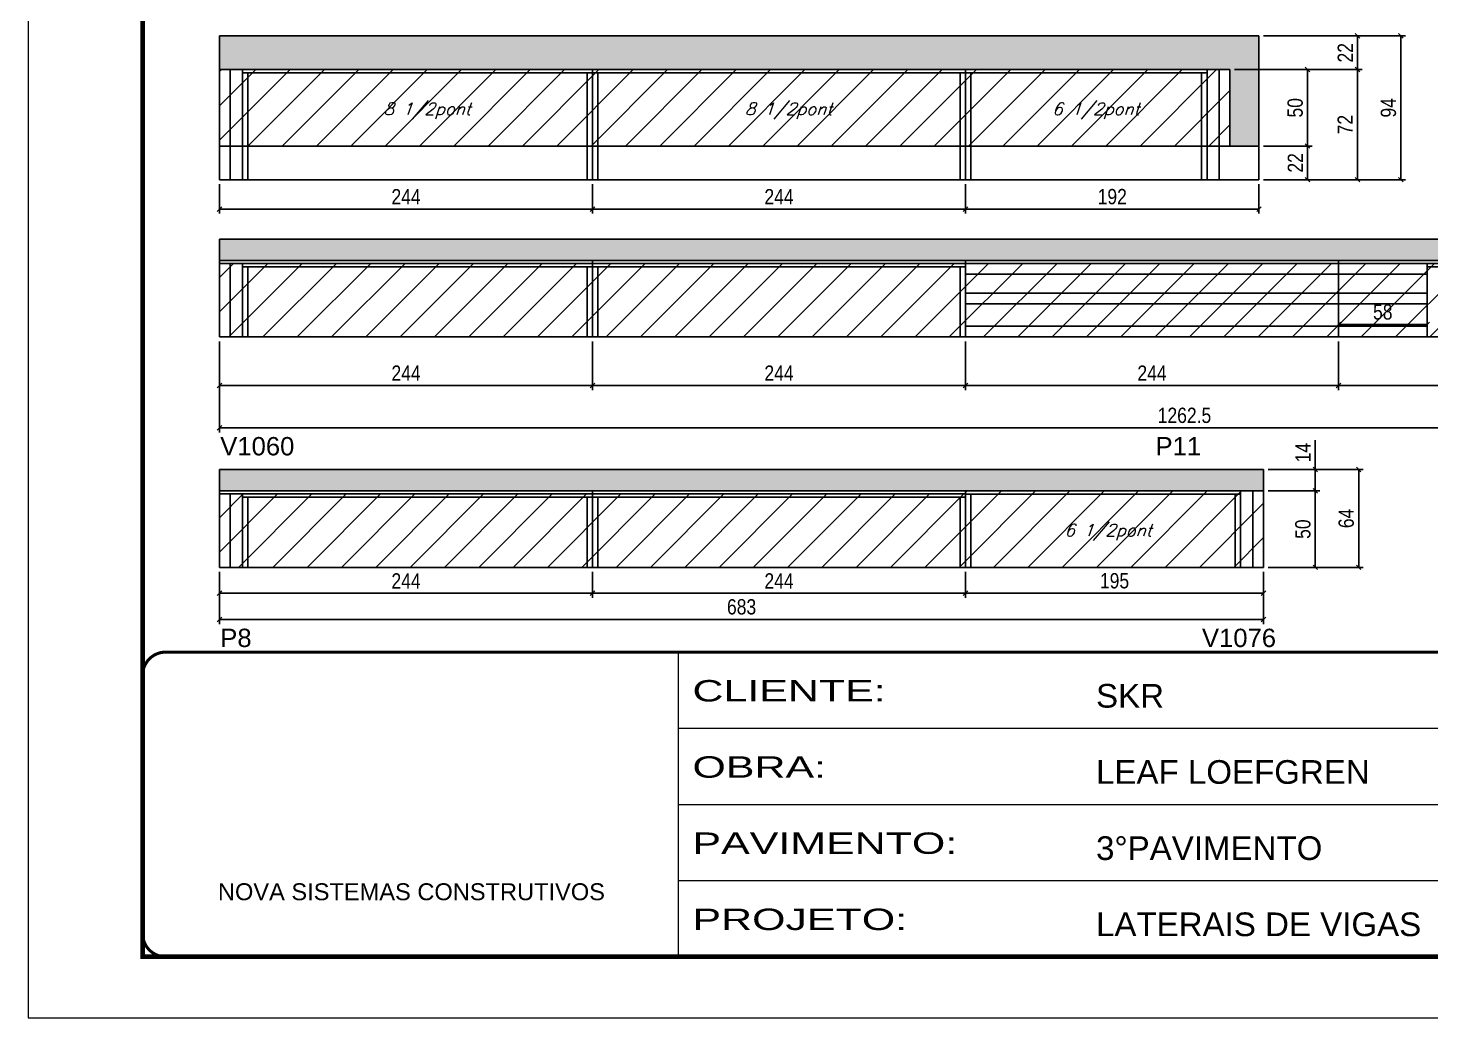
# Model space of a CAD drawing. Extents: x 3309 to 9563, y -2522 to 14608.
# Drawn here: x 8078 to 8996, y 11261 to 11908 of the extents above; entities that cross this region are included whole.
import ezdxf

# ---------------------------------------------------------------- set-up
doc = ezdxf.new("R2010")
doc.units = 0
doc.linetypes.add('CONTINUO', pattern=[0])
doc.linetypes.add('DASHED', pattern=[0.75, 0.5, -0.25])
for name, color, linetype in [('5', 5, 'Continuous'), ('COTA', 241, 'Continuous'), ('Painéis', 200, 'Continuous'), ('SARR_2.2x7', 40, 'Continuous'), ('SARR_3.5x7', 81, 'Continuous'), ('texto', 7, 'Continuous')]:
    doc.layers.add(name, color=color, linetype=linetype)
for name, color, linetype, lineweight in [('Folhas', 255, 'Continuous', 9), ('Hachura', 251, 'Continuous', 9), ('SARRAFO DE PRESSAO', 251, 'DASHED', 9)]:
    doc.layers.add(name, color=color, linetype=linetype, lineweight=lineweight)
doc.styles.add('ARIAL', font='arial.ttf')
doc.styles.add('COTA TECNICA', font='techl___.ttf', dxfattribs={"height": 10})
doc.styles.add('Romans', font='romans.shx')
doc.styles.get("Standard").update_dxf_attribs({"font": 'arial.ttf'})
doc.styles.add('Tecnologia', font='')
doc.styles.get('Tecnologia').set_extended_font_data('Forgotten Futurist')
doc.dimstyles.new('PAINEL', dxfattribs={"dimtxt": 10, "dimasz": 3, "dimexe": 3, "dimexo": 3, "dimgap": 3, "dimtad": 1, "dimdec": 1, "dimzin": 12, "dimdsep": 46, "dimtxsty": 'COTA TECNICA', "dimblk1": 'OBLIQUE', "dimblk2": 'OBLIQUE', "dimsah": 1, "dimcen": 0.9, "dimclrd": 4, "dimclre": 4, "dimclrt": 240, "dimadec": 1, "dimazin": 3, "dimtfac": 1, "dimtdec": 1, "dimtmove": 0, "dimatfit": 3, "dimfxl": 1, "dimtolj": 1, "dimtzin": 12, "dimarcsym": 0})
pattern_1 = [(45, (4768.5, 1148.575), (-11.22532, 11.22532), [])]

# ---------------------------------------------------------------- blocks, each defined once
blk = doc.blocks.new('9999999999')
at = {"color": 30, "linetype": 'CONTINUO'}
for p, q in [((98564.56, 34230.21), (98564.56, 34429.45)), ((98564.56, 34379.64), (99583.98, 34379.64)), ((98564.56, 34329.83), (99487.98, 34329.83)), ((98564.56, 34280.02), (99487.98, 34280.02))]:
    blk.add_line(p, q, dxfattribs=at)
at = {"color": 30, "linetype": 'CONTINUO', "const_width": 2}
blk.add_lwpolyline([(99583.98, 34230.21), (99583.98, 34414.45, 0.414214), (99568.98, 34429.45), (98228.98, 34429.45, 0.414214), (98213.98, 34414.45), (98213.98, 34245.21, 0.414214), (98228.98, 34230.21), (99583.98, 34230.21)], format="xyb", dxfattribs=at)
at = {"layer": 'Folhas'}
blk.add_lwpolyline([(98138.98, 34190.21), (99623.98, 34190.21), (99623.98, 35240.21), (98138.98, 35240.21)], close=True, dxfattribs=at)
at = {"layer": 'Folhas', "color": 30, "const_width": 3}
blk.add_lwpolyline([(98213.98, 34230.21), (99583.98, 34230.21), (99583.98, 35200.21), (98213.98, 35200.21)], close=True, dxfattribs=at)
at = {"color": 7, "linetype": 'Continuous', "ltscale": 5, "style": 'ARIAL'}
for s, height, p in [('SKR', 15.483, (98837.68, 34393.13)), ('LEAF LOEFGREN', 15.4829, (98837.68, 34343.32)), ('3°PAVIMENTO', 15.4829, (98837.68, 34293.51)), ('NOVA SISTEMAS CONSTRUTIVOS', 11.0592, (98263.19, 34267.21)), ('LATERAIS DE VIGAS', 15.4829, (98837.68, 34243.7))]:
    blk.add_text(s, height=height, dxfattribs=at).set_placement(p)
at = {"layer": 'Folhas', "color": 7, "style": 'Tecnologia', "width": 1.5}
for s, p in [('CLIENTE:', (98573.65, 34397.17)), ('OBRA:', (98573.65, 34347.31)), ('PAVIMENTO:', (98573.65, 34297.5)), ('PROJETO:', (98573.65, 34247.69))]:
    blk.add_text(s, height=14, dxfattribs=at).set_placement(p)
blk = doc.blocks.new('_Oblique')
at = {"color": 0, "linetype": 'ByBlock', "lineweight": -2}
blk.add_line((-0.5, -0.5), (0.5, 0.5), dxfattribs=at)
blk = doc.blocks.new('*D263')
at = {"layer": 'COTA', "color": 4, "linetype": 'ByBlock', "lineweight": -2, "transparency": 16777216}
for p, q in [((8203.17, 11805.91), (8203.17, 11786.69)), ((8447.17, 11805.91), (8447.17, 11786.69)), ((8447.17, 11789.69), (8203.17, 11789.69))]:
    blk.add_line(p, q, dxfattribs=at)
at = {"layer": 'Defpoints', "color": 0, "linetype": 'ByBlock', "transparency": 16777216}
for p in [(8203.17, 11808.91), (8447.17, 11808.91), (8203.17, 11789.69)]:
    blk.add_point(p, dxfattribs=at)
at = {"layer": 'COTA', "color": 4, "linetype": 'ByBlock', "lineweight": -2, "transparency": 16777216, "xscale": 3, "yscale": 3, "zscale": 3, "rotation": 180}
blk.add_blockref('_Oblique', (8203.17, 11789.69), dxfattribs=at)
at = {"layer": 'COTA', "color": 4, "linetype": 'ByBlock', "lineweight": -2, "transparency": 16777216, "xscale": 3, "yscale": 3, "zscale": 3}
blk.add_blockref('_Oblique', (8447.17, 11789.69), dxfattribs=at)
at = {"layer": 'COTA', "color": 240, "linetype": 'ByBlock', "transparency": 16777216, "insert": (8325.17, 11797.77), "char_height": 10, "attachment_point": 5, "style": 'COTA TECNICA'}
blk.add_mtext('\\A1;244', dxfattribs=at)
blk = doc.blocks.new('*D264')
at = {"layer": 'COTA', "color": 4, "lineweight": -2, "transparency": 16777216}
for p, q in [((8447.17, 11805.91), (8447.17, 11786.69)), ((8691.17, 11805.91), (8691.17, 11786.69)), ((8447.17, 11789.69), (8691.17, 11789.69))]:
    blk.add_line(p, q, dxfattribs=at)
at = {"layer": 'Defpoints', "color": 0, "transparency": 16777216}
for p in [(8447.17, 11808.91, 0), (8691.17, 11808.91, 0), (8691.17, 11789.69)]:
    blk.add_point(p, dxfattribs=at)
at = {"layer": 'COTA', "color": 4, "lineweight": -2, "transparency": 16777216, "xscale": 3, "yscale": 3, "zscale": 3, "rotation": 180}
blk.add_blockref('_Oblique', (8447.17, 11789.69), dxfattribs=at)
at = {"layer": 'COTA', "color": 4, "lineweight": -2, "transparency": 16777216, "xscale": 3, "yscale": 3, "zscale": 3}
blk.add_blockref('_Oblique', (8691.17, 11789.69), dxfattribs=at)
at = {"layer": 'COTA', "color": 240, "transparency": 16777216, "insert": (8569.17, 11797.77), "char_height": 10, "attachment_point": 5, "style": 'COTA TECNICA'}
blk.add_mtext('\\A1;244', dxfattribs=at)
blk = doc.blocks.new('*D265')
at = {"layer": 'COTA', "color": 4, "lineweight": -2, "transparency": 16777216}
for p, q in [((8886.17, 11902.91), (8978.99, 11902.91)), ((8975.99, 11902.91), (8975.99, 11808.91)), ((8886.17, 11808.91), (8978.99, 11808.91))]:
    blk.add_line(p, q, dxfattribs=at)
at = {"layer": 'Defpoints', "color": 0, "transparency": 16777216}
for p in [(8883.17, 11902.91, 0), (8883.17, 11808.91, 0), (8975.99, 11808.91)]:
    blk.add_point(p, dxfattribs=at)
at = {"layer": 'COTA', "color": 4, "lineweight": -2, "transparency": 16777216, "xscale": 3, "yscale": 3, "zscale": 3}
for p, rotation in [((8975.99, 11902.91), 90), ((8975.99, 11808.91), 270)]:
    blk.add_blockref('_Oblique', p, dxfattribs=dict(at, rotation=rotation))
at = {"layer": 'COTA', "color": 240, "transparency": 16777216, "insert": (8967.89, 11855.91), "char_height": 10, "attachment_point": 5, "rotation": 90, "style": 'COTA TECNICA'}
blk.add_mtext('\\A1;94', dxfattribs=at)
blk = doc.blocks.new('*D304')
at = {"layer": 'COTA', "color": 4, "lineweight": -2, "transparency": 16777216}
for p, q in [((8691.17, 11805.91), (8691.17, 11786.69)), ((8883.17, 11805.91), (8883.17, 11786.69)), ((8691.17, 11789.69), (8883.17, 11789.69))]:
    blk.add_line(p, q, dxfattribs=at)
at = {"layer": 'Defpoints', "color": 0, "transparency": 16777216}
for p in [(8691.17, 11808.91, 0), (8883.17, 11808.91, 0), (8883.17, 11789.69)]:
    blk.add_point(p, dxfattribs=at)
at = {"layer": 'COTA', "color": 4, "lineweight": -2, "transparency": 16777216, "xscale": 3, "yscale": 3, "zscale": 3, "rotation": 180}
blk.add_blockref('_Oblique', (8691.17, 11789.69), dxfattribs=at)
at = {"layer": 'COTA', "color": 4, "lineweight": -2, "transparency": 16777216, "xscale": 3, "yscale": 3, "zscale": 3}
blk.add_blockref('_Oblique', (8883.17, 11789.69), dxfattribs=at)
at = {"layer": 'COTA', "color": 240, "transparency": 16777216, "insert": (8787.17, 11797.78), "char_height": 10, "attachment_point": 5, "style": 'COTA TECNICA'}
blk.add_mtext('\\A1;192', dxfattribs=at)
blk = doc.blocks.new('*D305')
at = {"layer": 'COTA', "color": 4, "lineweight": -2, "transparency": 16777216}
for p, q in [((8867.17, 11880.91), (8950.63, 11880.91)), ((8947.63, 11880.91), (8947.63, 11808.91)), ((8886.17, 11808.91), (8950.63, 11808.91))]:
    blk.add_line(p, q, dxfattribs=at)
at = {"layer": 'Defpoints', "color": 0, "transparency": 16777216}
for p in [(8864.17, 11880.91, 0), (8883.17, 11808.91, 0), (8947.63, 11808.91)]:
    blk.add_point(p, dxfattribs=at)
at = {"layer": 'COTA', "color": 4, "lineweight": -2, "transparency": 16777216, "xscale": 3, "yscale": 3, "zscale": 3}
for p, rotation in [((8947.63, 11880.91), 90), ((8947.63, 11808.91), 270)]:
    blk.add_blockref('_Oblique', p, dxfattribs=dict(at, rotation=rotation))
at = {"layer": 'COTA', "color": 240, "transparency": 16777216, "insert": (8939.56, 11844.91), "char_height": 10, "attachment_point": 5, "rotation": 90, "style": 'COTA TECNICA'}
blk.add_mtext('\\A1;72', dxfattribs=at)
blk = doc.blocks.new('*D306')
at = {"layer": 'COTA', "color": 4, "lineweight": -2, "transparency": 16777216}
for p, q in [((8886.17, 11902.91), (8950.63, 11902.91)), ((8947.63, 11880.91), (8947.63, 11902.91)), ((8867.17, 11880.91), (8950.63, 11880.91))]:
    blk.add_line(p, q, dxfattribs=at)
at = {"layer": 'Defpoints', "color": 0, "transparency": 16777216}
for p in [(8883.17, 11902.91, 0), (8947.63, 11902.91), (8864.17, 11880.91, 0)]:
    blk.add_point(p, dxfattribs=at)
at = {"layer": 'COTA', "color": 4, "lineweight": -2, "transparency": 16777216, "xscale": 3, "yscale": 3, "zscale": 3}
for p, rotation in [((8947.63, 11902.91), 90), ((8947.63, 11880.91), 270)]:
    blk.add_blockref('_Oblique', p, dxfattribs=dict(at, rotation=rotation))
at = {"layer": 'COTA', "color": 240, "transparency": 16777216, "insert": (8939.63, 11891.91), "char_height": 10, "attachment_point": 5, "rotation": 90, "style": 'COTA TECNICA'}
blk.add_mtext('\\A1;22', dxfattribs=at)
blk = doc.blocks.new('*D266')
at = {"layer": 'COTA', "color": 4, "linetype": 'ByBlock', "lineweight": -2, "transparency": 16777216}
for p, q in [((8203.17, 11703.05), (8203.17, 11671.33)), ((8447.17, 11703.05), (8447.17, 11671.33)), ((8447.17, 11674.33), (8203.17, 11674.33))]:
    blk.add_line(p, q, dxfattribs=at)
at = {"layer": 'Defpoints', "color": 0, "linetype": 'ByBlock', "transparency": 16777216}
for p in [(8203.17, 11706.05), (8447.17, 11706.05), (8203.17, 11674.33)]:
    blk.add_point(p, dxfattribs=at)
at = {"layer": 'COTA', "color": 4, "linetype": 'ByBlock', "lineweight": -2, "transparency": 16777216, "xscale": 3, "yscale": 3, "zscale": 3, "rotation": 180}
blk.add_blockref('_Oblique', (8203.17, 11674.33), dxfattribs=at)
at = {"layer": 'COTA', "color": 4, "linetype": 'ByBlock', "lineweight": -2, "transparency": 16777216, "xscale": 3, "yscale": 3, "zscale": 3}
blk.add_blockref('_Oblique', (8447.17, 11674.33), dxfattribs=at)
at = {"layer": 'COTA', "color": 240, "linetype": 'ByBlock', "transparency": 16777216, "insert": (8325.17, 11682.4), "char_height": 10, "attachment_point": 5, "style": 'COTA TECNICA'}
blk.add_mtext('\\A1;244', dxfattribs=at)
blk = doc.blocks.new('*D307')
at = {"layer": 'COTA', "color": 4, "linetype": 'ByBlock', "lineweight": -2, "transparency": 16777216}
for p, q in [((8203.17, 11703.05), (8203.17, 11643.62)), ((9465.67, 11703.05), (9465.67, 11643.62)), ((9465.67, 11646.62), (8203.17, 11646.62))]:
    blk.add_line(p, q, dxfattribs=at)
at = {"layer": 'Defpoints', "color": 0, "linetype": 'ByBlock', "transparency": 16777216}
for p in [(8203.17, 11706.05), (9465.67, 11706.05), (8203.17, 11646.62)]:
    blk.add_point(p, dxfattribs=at)
at = {"layer": 'COTA', "color": 4, "linetype": 'ByBlock', "lineweight": -2, "transparency": 16777216, "xscale": 3, "yscale": 3, "zscale": 3, "rotation": 180}
blk.add_blockref('_Oblique', (8203.17, 11646.62), dxfattribs=at)
at = {"layer": 'COTA', "color": 4, "linetype": 'ByBlock', "lineweight": -2, "transparency": 16777216, "xscale": 3, "yscale": 3, "zscale": 3}
blk.add_blockref('_Oblique', (9465.67, 11646.62), dxfattribs=at)
at = {"layer": 'COTA', "color": 240, "linetype": 'ByBlock', "transparency": 16777216, "insert": (8834.42, 11654.73), "char_height": 10, "attachment_point": 5, "style": 'COTA TECNICA'}
blk.add_mtext('\\A1;1262.5', dxfattribs=at)
blk = doc.blocks.new('*D313')
at = {"layer": 'COTA', "color": 4, "lineweight": -2, "transparency": 16777216}
for p, q in [((8447.17, 11703.05), (8447.17, 11671.33)), ((8691.17, 11703.05), (8691.17, 11671.33)), ((8447.17, 11674.33), (8691.17, 11674.33))]:
    blk.add_line(p, q, dxfattribs=at)
at = {"layer": 'Defpoints', "color": 0, "transparency": 16777216}
for p in [(8447.17, 11706.05, 0), (8691.17, 11706.05, 0), (8691.17, 11674.33)]:
    blk.add_point(p, dxfattribs=at)
at = {"layer": 'COTA', "color": 4, "lineweight": -2, "transparency": 16777216, "xscale": 3, "yscale": 3, "zscale": 3, "rotation": 180}
blk.add_blockref('_Oblique', (8447.17, 11674.33), dxfattribs=at)
at = {"layer": 'COTA', "color": 4, "lineweight": -2, "transparency": 16777216, "xscale": 3, "yscale": 3, "zscale": 3}
blk.add_blockref('_Oblique', (8691.17, 11674.33), dxfattribs=at)
at = {"layer": 'COTA', "color": 240, "transparency": 16777216, "insert": (8569.17, 11682.4), "char_height": 10, "attachment_point": 5, "style": 'COTA TECNICA'}
blk.add_mtext('\\A1;244', dxfattribs=at)
blk = doc.blocks.new('*D314')
at = {"layer": 'COTA', "color": 4, "lineweight": -2, "transparency": 16777216}
for p, q in [((8935.17, 11703.05), (8935.17, 11671.33)), ((9179.17, 11703.05), (9179.17, 11671.33)), ((8935.17, 11674.33), (9179.17, 11674.33))]:
    blk.add_line(p, q, dxfattribs=at)
at = {"layer": 'Defpoints', "color": 0, "transparency": 16777216}
for p in [(8935.17, 11706.05, 0), (9179.17, 11706.05, 0), (9179.17, 11674.33)]:
    blk.add_point(p, dxfattribs=at)
at = {"layer": 'COTA', "color": 4, "lineweight": -2, "transparency": 16777216, "xscale": 3, "yscale": 3, "zscale": 3, "rotation": 180}
blk.add_blockref('_Oblique', (8935.17, 11674.33), dxfattribs=at)
at = {"layer": 'COTA', "color": 4, "lineweight": -2, "transparency": 16777216, "xscale": 3, "yscale": 3, "zscale": 3}
blk.add_blockref('_Oblique', (9179.17, 11674.33), dxfattribs=at)
at = {"layer": 'COTA', "color": 240, "transparency": 16777216, "insert": (9057.17, 11682.4), "char_height": 10, "attachment_point": 5, "style": 'COTA TECNICA'}
blk.add_mtext('\\A1;244', dxfattribs=at)
blk = doc.blocks.new('*D275')
at = {"layer": 'COTA', "color": 4, "lineweight": -2, "transparency": 16777216}
for p, q in [((8691.17, 11703.05), (8691.17, 11671.33)), ((8935.17, 11703.05), (8935.17, 11671.33)), ((8691.17, 11674.33), (8935.17, 11674.33))]:
    blk.add_line(p, q, dxfattribs=at)
at = {"layer": 'Defpoints', "color": 0, "transparency": 16777216}
for p in [(8691.17, 11706.05, 0), (8935.17, 11706.05, 0), (8935.17, 11674.33)]:
    blk.add_point(p, dxfattribs=at)
at = {"layer": 'COTA', "color": 4, "lineweight": -2, "transparency": 16777216, "xscale": 3, "yscale": 3, "zscale": 3, "rotation": 180}
blk.add_blockref('_Oblique', (8691.17, 11674.33), dxfattribs=at)
at = {"layer": 'COTA', "color": 4, "lineweight": -2, "transparency": 16777216, "xscale": 3, "yscale": 3, "zscale": 3}
blk.add_blockref('_Oblique', (8935.17, 11674.33), dxfattribs=at)
at = {"layer": 'COTA', "color": 240, "transparency": 16777216, "insert": (8813.17, 11682.4), "char_height": 10, "attachment_point": 5, "style": 'COTA TECNICA'}
blk.add_mtext('\\A1;244', dxfattribs=at)
blk = doc.blocks.new('*D315')
at = {"layer": 'COTA', "color": 4, "lineweight": -2, "transparency": 16777216}
for p, q in [((8935.17, 11716.05), (8935.17, 11717.22)), ((8993.17, 11714.22), (8935.17, 11714.22)), ((8993.17, 11716.05), (8993.17, 11717.22))]:
    blk.add_line(p, q, dxfattribs=at)
at = {"layer": 'Defpoints', "color": 0, "transparency": 16777216}
for p in [(8935.17, 11714.22), (8935.17, 11713.05, 0), (8993.17, 11713.05, 0)]:
    blk.add_point(p, dxfattribs=at)
at = {"layer": 'COTA', "color": 4, "lineweight": -2, "transparency": 16777216, "xscale": 3, "yscale": 3, "zscale": 3, "rotation": 180}
blk.add_blockref('_Oblique', (8935.17, 11714.22), dxfattribs=at)
at = {"layer": 'COTA', "color": 4, "lineweight": -2, "transparency": 16777216, "xscale": 3, "yscale": 3, "zscale": 3}
blk.add_blockref('_Oblique', (8993.17, 11714.22), dxfattribs=at)
at = {"layer": 'COTA', "color": 240, "transparency": 16777216, "insert": (8964.17, 11722.35), "char_height": 10, "attachment_point": 5, "style": 'COTA TECNICA'}
blk.add_mtext('\\A1;58', dxfattribs=at)
blk = doc.blocks.new('*D276')
at = {"layer": 'COTA', "color": 4, "linetype": 'ByBlock', "lineweight": -2, "transparency": 16777216}
for p, q in [((8203.17, 11552.37), (8203.17, 11535.42)), ((8447.17, 11552.37), (8447.17, 11535.42)), ((8447.17, 11538.42), (8203.17, 11538.42))]:
    blk.add_line(p, q, dxfattribs=at)
at = {"layer": 'Defpoints', "color": 0, "linetype": 'ByBlock', "transparency": 16777216}
for p in [(8203.17, 11555.37), (8447.17, 11555.37), (8203.17, 11538.42)]:
    blk.add_point(p, dxfattribs=at)
at = {"layer": 'COTA', "color": 4, "linetype": 'ByBlock', "lineweight": -2, "transparency": 16777216, "xscale": 3, "yscale": 3, "zscale": 3, "rotation": 180}
blk.add_blockref('_Oblique', (8203.17, 11538.42), dxfattribs=at)
at = {"layer": 'COTA', "color": 4, "linetype": 'ByBlock', "lineweight": -2, "transparency": 16777216, "xscale": 3, "yscale": 3, "zscale": 3}
blk.add_blockref('_Oblique', (8447.17, 11538.42), dxfattribs=at)
at = {"layer": 'COTA', "color": 240, "linetype": 'ByBlock', "transparency": 16777216, "insert": (8325.17, 11546.49), "char_height": 10, "attachment_point": 5, "style": 'COTA TECNICA'}
blk.add_mtext('\\A1;244', dxfattribs=at)
blk = doc.blocks.new('*D318')
at = {"layer": 'COTA', "color": 4, "linetype": 'ByBlock', "lineweight": -2, "transparency": 16777216}
for p, q in [((8203.17, 11552.37), (8203.17, 11518.26)), ((8886.17, 11552.37), (8886.17, 11518.26)), ((8886.17, 11521.26), (8203.17, 11521.26))]:
    blk.add_line(p, q, dxfattribs=at)
at = {"layer": 'Defpoints', "color": 0, "linetype": 'ByBlock', "transparency": 16777216}
for p in [(8203.17, 11555.37), (8886.17, 11555.37), (8203.17, 11521.26)]:
    blk.add_point(p, dxfattribs=at)
at = {"layer": 'COTA', "color": 4, "linetype": 'ByBlock', "lineweight": -2, "transparency": 16777216, "xscale": 3, "yscale": 3, "zscale": 3, "rotation": 180}
blk.add_blockref('_Oblique', (8203.17, 11521.26), dxfattribs=at)
at = {"layer": 'COTA', "color": 4, "linetype": 'ByBlock', "lineweight": -2, "transparency": 16777216, "xscale": 3, "yscale": 3, "zscale": 3}
blk.add_blockref('_Oblique', (8886.17, 11521.26), dxfattribs=at)
at = {"layer": 'COTA', "color": 240, "linetype": 'ByBlock', "transparency": 16777216, "insert": (8544.67, 11529.5), "char_height": 10, "attachment_point": 5, "style": 'COTA TECNICA'}
blk.add_mtext('\\A1;683', dxfattribs=at)
blk = doc.blocks.new('*D277')
at = {"layer": 'COTA', "color": 4, "lineweight": -2, "transparency": 16777216}
for p, q in [((8447.17, 11552.37), (8447.17, 11535.42)), ((8691.17, 11552.37), (8691.17, 11535.42)), ((8447.17, 11538.42), (8691.17, 11538.42))]:
    blk.add_line(p, q, dxfattribs=at)
at = {"layer": 'Defpoints', "color": 0, "transparency": 16777216}
for p in [(8447.17, 11555.37, 0), (8691.17, 11555.37, 0), (8691.17, 11538.42)]:
    blk.add_point(p, dxfattribs=at)
at = {"layer": 'COTA', "color": 4, "lineweight": -2, "transparency": 16777216, "xscale": 3, "yscale": 3, "zscale": 3, "rotation": 180}
blk.add_blockref('_Oblique', (8447.17, 11538.42), dxfattribs=at)
at = {"layer": 'COTA', "color": 4, "lineweight": -2, "transparency": 16777216, "xscale": 3, "yscale": 3, "zscale": 3}
blk.add_blockref('_Oblique', (8691.17, 11538.42), dxfattribs=at)
at = {"layer": 'COTA', "color": 240, "transparency": 16777216, "insert": (8569.17, 11546.49), "char_height": 10, "attachment_point": 5, "style": 'COTA TECNICA'}
blk.add_mtext('\\A1;244', dxfattribs=at)
blk = doc.blocks.new('*D319')
at = {"layer": 'COTA', "color": 4, "lineweight": -2, "transparency": 16777216}
for p, q in [((8691.17, 11552.37), (8691.17, 11535.42)), ((8886.17, 11552.37), (8886.17, 11535.42)), ((8691.17, 11538.42), (8886.17, 11538.42))]:
    blk.add_line(p, q, dxfattribs=at)
at = {"layer": 'Defpoints', "color": 0, "transparency": 16777216}
for p in [(8691.17, 11555.37, 0), (8886.17, 11555.37, 0), (8886.17, 11538.42)]:
    blk.add_point(p, dxfattribs=at)
at = {"layer": 'COTA', "color": 4, "lineweight": -2, "transparency": 16777216, "xscale": 3, "yscale": 3, "zscale": 3, "rotation": 180}
blk.add_blockref('_Oblique', (8691.17, 11538.42), dxfattribs=at)
at = {"layer": 'COTA', "color": 4, "lineweight": -2, "transparency": 16777216, "xscale": 3, "yscale": 3, "zscale": 3}
blk.add_blockref('_Oblique', (8886.17, 11538.42), dxfattribs=at)
at = {"layer": 'COTA', "color": 240, "transparency": 16777216, "insert": (8788.67, 11546.56), "char_height": 10, "attachment_point": 5, "style": 'COTA TECNICA'}
blk.add_mtext('\\A1;195', dxfattribs=at)
blk = doc.blocks.new('*D258')
at = {"layer": 'COTA', "color": 4, "lineweight": -2, "transparency": 16777216}
for p, q in [((8889.17, 11619.37), (8951.39, 11619.37)), ((8948.39, 11619.37), (8948.39, 11555.37)), ((8889.17, 11555.37), (8951.39, 11555.37))]:
    blk.add_line(p, q, dxfattribs=at)
at = {"layer": 'Defpoints', "color": 0, "transparency": 16777216}
for p in [(8886.17, 11619.37, 0), (8886.17, 11555.37, 0), (8948.39, 11555.37)]:
    blk.add_point(p, dxfattribs=at)
at = {"layer": 'COTA', "color": 4, "lineweight": -2, "transparency": 16777216, "xscale": 3, "yscale": 3, "zscale": 3}
for p, rotation in [((8948.39, 11619.37), 90), ((8948.39, 11555.37), 270)]:
    blk.add_blockref('_Oblique', p, dxfattribs=dict(at, rotation=rotation))
at = {"layer": 'COTA', "color": 240, "transparency": 16777216, "insert": (8940.29, 11587.37), "char_height": 10, "attachment_point": 5, "rotation": 90, "style": 'COTA TECNICA'}
blk.add_mtext('\\A1;64', dxfattribs=at)
blk = doc.blocks.new('*D259')
at = {"layer": 'COTA', "color": 4, "lineweight": -2, "transparency": 16777216}
for p, q in [((8889.17, 11605.37), (8923.03, 11605.37)), ((8920.03, 11605.37), (8920.03, 11555.37)), ((8889.17, 11555.37), (8923.03, 11555.37))]:
    blk.add_line(p, q, dxfattribs=at)
at = {"layer": 'Defpoints', "color": 0, "transparency": 16777216}
for p in [(8886.17, 11605.37, 0), (8886.17, 11555.37, 0), (8920.03, 11555.37)]:
    blk.add_point(p, dxfattribs=at)
at = {"layer": 'COTA', "color": 4, "lineweight": -2, "transparency": 16777216, "xscale": 3, "yscale": 3, "zscale": 3}
for p, rotation in [((8920.03, 11605.37), 90), ((8920.03, 11555.37), 270)]:
    blk.add_blockref('_Oblique', p, dxfattribs=dict(at, rotation=rotation))
at = {"layer": 'COTA', "color": 240, "transparency": 16777216, "insert": (8911.92, 11580.37), "char_height": 10, "attachment_point": 5, "rotation": 90, "style": 'COTA TECNICA'}
blk.add_mtext('\\A1;50', dxfattribs=at)
blk = doc.blocks.new('*D260')
at = {"layer": 'COTA', "color": 4, "lineweight": -2, "transparency": 16777216}
for p, q in [((8920.03, 11619.37), (8920.03, 11638.48)), ((8889.17, 11619.37), (8923.03, 11619.37)), ((8920.03, 11605.37), (8920.03, 11619.37)), ((8889.17, 11605.37), (8923.03, 11605.37))]:
    blk.add_line(p, q, dxfattribs=at)
at = {"layer": 'Defpoints', "color": 0, "transparency": 16777216}
for p in [(8886.17, 11619.37, 0), (8920.03, 11619.37), (8886.17, 11605.37, 0)]:
    blk.add_point(p, dxfattribs=at)
at = {"layer": 'COTA', "color": 4, "lineweight": -2, "transparency": 16777216, "xscale": 3, "yscale": 3, "zscale": 3}
for p, rotation in [((8920.03, 11619.37), 90), ((8920.03, 11605.37), 270)]:
    blk.add_blockref('_Oblique', p, dxfattribs=dict(at, rotation=rotation))
at = {"layer": 'COTA', "color": 240, "transparency": 16777216, "insert": (8911.96, 11630.43), "char_height": 10, "attachment_point": 5, "rotation": 90, "style": 'COTA TECNICA'}
blk.add_mtext('\\A1;14', dxfattribs=at)
blk = doc.blocks.new('*D2819')
at = {"layer": 'COTA', "color": 4, "lineweight": -2, "transparency": 16777216}
for p, q in [((8886.17, 11830.91), (8917.97, 11830.91)), ((8914.97, 11808.91), (8914.97, 11830.91)), ((8886.17, 11808.91), (8917.97, 11808.91))]:
    blk.add_line(p, q, dxfattribs=at)
at = {"layer": 'Defpoints', "color": 0, "transparency": 16777216}
for p in [(8883.17, 11830.91, 0), (8914.97, 11830.91), (8883.17, 11808.91, 0)]:
    blk.add_point(p, dxfattribs=at)
at = {"layer": 'COTA', "color": 4, "lineweight": -2, "transparency": 16777216, "xscale": 3, "yscale": 3, "zscale": 3}
for p, rotation in [((8914.97, 11830.91), 90), ((8914.97, 11808.91), 270)]:
    blk.add_blockref('_Oblique', p, dxfattribs=dict(at, rotation=rotation))
at = {"layer": 'COTA', "color": 240, "transparency": 16777216, "insert": (8906.97, 11819.91), "char_height": 10, "attachment_point": 5, "rotation": 90, "style": 'COTA TECNICA'}
blk.add_mtext('\\A1;22', dxfattribs=at)
blk = doc.blocks.new('*D2820')
at = {"layer": 'COTA', "color": 4, "lineweight": -2, "transparency": 16777216}
for p, q in [((8867.17, 11880.91), (8917.97, 11880.91)), ((8914.97, 11830.91), (8914.97, 11880.91)), ((8886.17, 11830.91), (8917.97, 11830.91))]:
    blk.add_line(p, q, dxfattribs=at)
at = {"layer": 'Defpoints', "color": 0, "transparency": 16777216}
for p in [(8864.17, 11880.91, 0), (8914.97, 11880.91), (8883.17, 11830.91, 0)]:
    blk.add_point(p, dxfattribs=at)
at = {"layer": 'COTA', "color": 4, "lineweight": -2, "transparency": 16777216, "xscale": 3, "yscale": 3, "zscale": 3}
for p, rotation in [((8914.97, 11880.91), 90), ((8914.97, 11830.91), 270)]:
    blk.add_blockref('_Oblique', p, dxfattribs=dict(at, rotation=rotation))
at = {"layer": 'COTA', "color": 240, "transparency": 16777216, "insert": (8906.86, 11855.91), "char_height": 10, "attachment_point": 5, "rotation": 90, "style": 'COTA TECNICA'}
blk.add_mtext('\\A1;50', dxfattribs=at)

msp = doc.modelspace()

# ---------------------------------------------------------------- hatches: boundary and pattern name
at = {"layer": 'COTA'}
h = msp.add_hatch(dxfattribs=at)
h.set_pattern_fill('AR-CONC', color=256, scale=0.03)
h.set_pattern_definition([(50, (4768.5, 1148.575), (5.46554, -0.4781726), [0.5715, -6.2865]), (355, (4768.5, 1148.575), (-1.0573026, 5.7317054), [0.4572, -5.0292175]), (100.451445, (4768.9555, 1148.535), (4.4082374, 5.2535326), [0.4857003, -5.3427073]), (46.1842, (4768.5, 1150.099), (8.1323712, -1.26127), [0.85725, -9.42975]), (96.63556, (4769.178, 1149.994), (7.122124, 7.422784), [0.7285507, -8.014068]), (351.18415, (4768.5, 1150.099), (7.122124, 7.422784), [0.685799, -7.543792]), (21, (4769.262, 1149.718), (4.5484317, -3.067956), [0.5715, -6.2865]), (326, (4769.262, 1149.718), (1.8540609, 5.525639), [0.4572, -5.0292]), (71.451445, (4769.641, 1149.4624), (6.4024926, 2.457683), [0.4857003, -5.342698]), (37.5, (4768.5, 1148.5751), (0.0926581, 2.53665117), [0, -4.96824, 0, -5.1054, 0, -5.04825]), (7.5, (4768.5, 1148.575), (2.0045899, 3.00541724), [0, -2.91084, 0, -4.85394, 0, -1.92405]), (327.5, (4766.8007, 1148.5751), (4.06771786, -0.17186232), [0, -1.905, 0, -5.9436, 0, -7.8867]), (317.5, (4766.0387, 1148.575), (4.4438754, 0.7627947), [0, -2.4765, 0, -3.94716, 0, -5.6007])])
h.paths.add_polyline_path([(8864.17, 11880.91), (8864.17, 11830.91), (8883.17, 11830.91), (8883.17, 11902.91), (8203.17, 11902.91), (8203.17, 11880.91)])
h = msp.add_hatch(dxfattribs=at)
h.set_pattern_fill('AR-CONC', color=256, scale=0.03)
h.set_pattern_definition([(50, (1276.4263, -1505.957), (5.4655401, -0.4781726), [0.5715, -6.2865]), (355, (1276.4263, -1505.957), (-1.0573026, 5.7317054), [0.4572, -5.0292175]), (100.451445, (1276.882, -1505.997), (4.4082374, 5.2535326), [0.4857003, -5.3427073]), (46.1842, (1276.4263, -1504.433), (8.1323712, -1.2612698), [0.85725, -9.42975]), (96.63556, (1277.104, -1504.538), (7.122124, 7.4227837), [0.7285507, -8.0140682]), (351.18415, (1276.426, -1504.433), (7.122124, 7.4227837), [0.685799, -7.543792]), (21, (1277.1883, -1504.814), (4.5484317, -3.067956), [0.5715, -6.2865]), (326, (1277.1883, -1504.814), (1.8540609, 5.525639), [0.4572, -5.0292]), (71.451445, (1277.5674, -1505.07), (6.4024926, 2.457683), [0.4857003, -5.3426981]), (37.5, (1276.4263, -1505.9572), (0.0926581, 2.53665117), [0, -4.96824, 0, -5.1054, 0, -5.04825]), (7.5, (1276.4263, -1505.9572), (2.00458988, 3.00541724), [0, -2.91084, 0, -4.85394, 0, -1.92405]), (327.5, (1274.727, -1505.9572), (4.06771786, -0.17186232), [0, -1.905, 0, -5.9436, 0, -7.8867]), (317.5, (1273.965, -1505.9572), (4.44387544, 0.7627947), [0, -2.4765, 0, -3.94716, 0, -5.6007])])
h.paths.add_polyline_path([(8203.17, 11770.05), (8203.17, 11756.05), (9465.67, 11756.05), (9465.67, 11770.05)])
h = msp.add_hatch(dxfattribs=at)
h.set_pattern_fill('AR-CONC', color=256, scale=0.03)
h.set_pattern_definition([(50, (1276.4263, -1656.639), (5.4655401, -0.4781726), [0.5715, -6.2865]), (355, (1276.4263, -1656.639), (-1.0573026, 5.7317054), [0.4572, -5.0292175]), (100.451445, (1276.882, -1656.679), (4.4082374, 5.2535326), [0.4857003, -5.3427073]), (46.1842, (1276.4263, -1655.115), (8.1323712, -1.2612698), [0.85725, -9.42975]), (96.63556, (1277.104, -1655.22), (7.122124, 7.4227837), [0.7285507, -8.0140682]), (351.18415, (1276.426, -1655.115), (7.122124, 7.4227837), [0.685799, -7.543792]), (21, (1277.1883, -1655.496), (4.5484317, -3.067956), [0.5715, -6.2865]), (326, (1277.1883, -1655.496), (1.8540609, 5.525639), [0.4572, -5.0292]), (71.451445, (1277.5674, -1655.7516), (6.4024926, 2.457683), [0.4857003, -5.3426981]), (37.5, (1276.4263, -1656.6389), (0.0926581, 2.53665117), [0, -4.96824, 0, -5.1054, 0, -5.04825]), (7.5, (1276.4263, -1656.639), (2.00458988, 3.00541724), [0, -2.91084, 0, -4.85394, 0, -1.92405]), (327.5, (1274.727, -1656.6389), (4.06771786, -0.17186232), [0, -1.905, 0, -5.9436, 0, -7.8867]), (317.5, (1273.965, -1656.639), (4.44387544, 0.7627947), [0, -2.4765, 0, -3.94716, 0, -5.6007])])
h.paths.add_polyline_path([(8886.17, 11605.37), (8886.17, 11619.37), (8203.17, 11619.37), (8203.17, 11605.37)])
at = {"layer": 'Hachura'}
h = msp.add_hatch(dxfattribs=at)
h.set_pattern_fill('ANSI31', color=256, scale=5)
h.set_pattern_definition(pattern_1)
h.paths.add_polyline_path([(8447.17, 11880.91), (8203.17, 11880.91), (8203.17, 11830.91), (8447.17, 11830.91)])
h.paths.add_polyline_path([(8691.17, 11880.91), (8447.17, 11880.91), (8447.17, 11830.91), (8691.17, 11830.91)])
h.paths.add_polyline_path([(8864.17, 11880.91), (8691.17, 11880.91), (8691.17, 11830.91), (8864.17, 11830.91)])
h.paths.add_polyline_path([(8886.17, 11605.37), (8691.17, 11605.37), (8691.17, 11603.37), (8691.17, 11555.37), (8886.17, 11555.37)])
h = msp.add_hatch(dxfattribs=at)
h.set_pattern_fill('ANSI31', color=256, scale=5)
h.set_pattern_definition(pattern_1)
h.paths.add_polyline_path([(8203.17, 11754.05), (8203.17, 11706.05), (8447.17, 11706.05), (8447.17, 11754.05)])
h.paths.add_polyline_path([(8447.17, 11754.05), (8447.17, 11706.05), (8691.17, 11706.05), (8691.17, 11754.05)])
h.paths.add_polyline_path([(8691.17, 11754.05), (8691.17, 11706.05), (8935.17, 11706.05), (8935.17, 11754.05)])
h.paths.add_polyline_path([(9179.17, 11706.05), (9179.17, 11754.05), (8935.17, 11754.05), (8935.17, 11706.05)])
h.paths.add_polyline_path([(9179.17, 11754.05), (9179.17, 11706.05), (9292.67, 11706.05), (9292.67, 11754.05)])
h.paths.add_polyline_path([(9292.67, 11754.05), (9292.67, 11706.05), (9465.67, 11706.05), (9465.67, 11754.05)])
h = msp.add_hatch(dxfattribs=at)
h.set_pattern_fill('ANSI31', color=256, scale=5)
h.set_pattern_definition(pattern_1)
h.paths.add_polyline_path([(8203.17, 11603.37), (8203.17, 11555.37), (8447.17, 11555.37), (8447.17, 11603.37)])
h.paths.add_polyline_path([(8447.17, 11603.37), (8447.17, 11555.37), (8691.17, 11555.37), (8691.17, 11603.37)])

# ---------------------------------------------------------------- linework, layer by layer
at = {"layer": 'COTA'}
for p, q in [((8203.17, 11880.91, 0), (8203.17, 11902.91, 0)), ((8203.17, 11902.91, 0), (8883.17, 11902.91, 0)), ((8883.17, 11830.91, 0), (8883.17, 11902.91, 0)), ((8203.17, 11756.05, 0), (8203.17, 11770.05, 0)), ((8203.17, 11770.05, 0), (9465.67, 11770.05, 0)), ((8203.17, 11605.37, 0), (8203.17, 11619.37, 0)), ((8203.17, 11619.37, 0), (8886.17, 11619.37, 0)), ((8886.17, 11605.37, 0), (8886.17, 11619.37, 0))]:
    msp.add_line(p, q, dxfattribs=at)
at = {"layer": 'Painéis', "linetype": 'ByBlock'}
for p, q in [((8203.17, 11808.91, 0), (8203.17, 11880.91, 0)), ((8864.17, 11880.91, 0), (8203.17, 11880.91, 0)), ((8447.17, 11808.91, 0), (8447.17, 11880.91, 0)), ((8691.17, 11808.91, 0), (8691.17, 11880.91, 0)), ((8864.17, 11830.91, 0), (8864.17, 11880.91, 0)), ((8883.17, 11830.91, 0), (8203.17, 11830.91, 0)), ((8883.17, 11808.91, 0), (8883.17, 11830.91, 0)), ((8883.17, 11808.91, 0), (8203.17, 11808.91, 0)), ((9465.67, 11756.05, 0), (8203.17, 11756.05, 0)), ((8203.17, 11706.05, 0), (8203.17, 11756.05, 0)), ((8447.17, 11706.05, 0), (8447.17, 11756.05, 0)), ((8691.17, 11706.05, 0), (8691.17, 11756.05, 0)), ((8935.17, 11706.05, 0), (8935.17, 11756.05, 0)), ((9465.67, 11706.05, 0), (8203.17, 11706.05, 0)), ((8886.17, 11605.37, 0), (8203.17, 11605.37, 0)), ((8203.17, 11555.37, 0), (8203.17, 11605.37, 0)), ((8447.17, 11555.37, 0), (8447.17, 11605.37, 0)), ((8691.17, 11555.37, 0), (8691.17, 11605.37, 0)), ((8886.17, 11555.37, 0), (8886.17, 11605.37, 0)), ((8886.17, 11555.37, 0), (8203.17, 11555.37, 0))]:
    msp.add_line(p, q, dxfattribs=at)
at = {"layer": 'Painéis', "linetype": 'ByBlock', "elevation": 0}
for points in [[(8203.17, 11754.05), (9465.67, 11754.05), (9465.67, 11756.05), (8203.17, 11756.05)], [(8203.17, 11603.37), (8691.17, 11603.37), (8691.17, 11605.37), (8203.17, 11605.37)]]:
    msp.add_lwpolyline(points, close=True, dxfattribs=at)
at = {"layer": 'SARR_2.2x7', "linetype": 'Continuous'}
for p, q in [((8210.17, 11808.91, 0), (8210.17, 11880.91, 0)), ((8447.17, 11878.71, 0), (8218.17, 11878.71, 0)), ((8691.17, 11878.71, 0), (8447.17, 11878.71, 0)), ((8849.17, 11878.71, 0), (8691.17, 11878.71, 0)), ((8857.17, 11808.91, 0), (8857.17, 11880.91, 0)), ((8210.17, 11706.05, 0), (8210.17, 11754.05, 0)), ((8447.17, 11751.85, 0), (8218.17, 11751.85, 0)), ((8691.17, 11751.85, 0), (8447.17, 11751.85, 0)), ((9179.17, 11751.85, 0), (8993.17, 11751.85, 0)), ((8935.17, 11747.05, 0), (8691.17, 11747.05, 0)), ((8993.17, 11747.05, 0), (8935.17, 11747.05, 0)), ((8935.17, 11734.64, 0), (8691.17, 11734.64, 0)), ((8993.17, 11734.64, 0), (8935.17, 11734.64, 0)), ((8935.17, 11727.64, 0), (8691.17, 11727.64, 0)), ((8993.17, 11727.64, 0), (8935.17, 11727.64, 0)), ((8935.17, 11713.05, 0), (8691.17, 11713.05, 0)), ((8993.17, 11713.05, 0), (8935.17, 11713.05, 0)), ((8210.17, 11555.37, 0), (8210.17, 11603.37, 0)), ((8447.17, 11601.17, 0), (8218.17, 11601.17, 0)), ((8691.17, 11601.17, 0), (8447.17, 11601.17, 0)), ((8871.17, 11603.17, 0), (8691.17, 11603.17, 0)), ((8879.17, 11555.37, 0), (8879.17, 11605.37, 0))]:
    msp.add_line(p, q, dxfattribs=at)
at = {"layer": 'SARR_3.5x7'}
for p, q in [((8218.17, 11880.91, 0), (8218.17, 11808.91, 0)), ((8221.67, 11878.71, 0), (8221.67, 11808.91, 0)), ((8443.67, 11878.71, 0), (8443.67, 11808.91, 0)), ((8450.67, 11878.71, 0), (8450.67, 11808.91, 0)), ((8687.67, 11878.71, 0), (8687.67, 11808.91, 0)), ((8694.67, 11878.71, 0), (8694.67, 11808.91, 0)), ((8845.67, 11878.71, 0), (8845.67, 11808.91, 0)), ((8849.17, 11880.91, 0), (8849.17, 11808.91, 0)), ((8218.17, 11754.05, 0), (8218.17, 11706.05, 0)), ((8221.67, 11751.85, 0), (8221.67, 11706.05, 0)), ((8443.67, 11751.85, 0), (8443.67, 11706.05, 0)), ((8450.67, 11751.85, 0), (8450.67, 11706.05, 0)), ((8687.67, 11751.85, 0), (8687.67, 11706.05, 0)), ((8993.17, 11706.05, 0), (8993.17, 11754.05, 0)), ((8218.17, 11603.37, 0), (8218.17, 11555.37, 0)), ((8221.67, 11601.17, 0), (8221.67, 11555.37, 0)), ((8443.67, 11601.17, 0), (8443.67, 11555.37, 0)), ((8450.67, 11601.17, 0), (8450.67, 11555.37, 0)), ((8687.67, 11601.17, 0), (8687.67, 11555.37, 0)), ((8694.67, 11603.17, 0), (8694.67, 11555.37, 0)), ((8867.67, 11603.17, 0), (8867.67, 11555.37, 0)), ((8871.17, 11605.37, 0), (8871.17, 11555.37, 0))]:
    msp.add_line(p, q, dxfattribs=at)

# ---------------------------------------------------------------- block references
at = {"layer": 'SARRAFO DE PRESSAO', "color": 6, "linetype": 'ByBlock'}
msp.add_blockref('9999999999', (-90061.11, -22929.5), dxfattribs=at)

# ---------------------------------------------------------------- texts
at = {"layer": '5', "linetype": 'Continuous'}
for s, p in [('V1060', (8203.62, 11628.6, 0)), ('P11', (8815.49, 11628.6, 0)), ('P8', (8203.62, 11503.25, 0)), ('V1076', (8845.86, 11503.25, 0))]:
    msp.add_text(s, height=12, rotation=0.00004, dxfattribs=at).set_placement(p)
at = {"layer": 'texto', "color": 2, "char_height": 8, "attachment_point": 5, "style": 'Romans'}
for s, insert in [('{\\Q19;\\C256;8 1/2pont}', (8338.92, 11853.91, 0)), ('{\\Q19;\\C256;8 1/2pont}', (8575.42, 11853.91, 0)), ('{\\Q19;\\C256;6 1/2pont}', (8776.42, 11853.91, 0)), ('{\\Q19;\\C256;6 1/2pont}', (8784.42, 11578.37, 0))]:
    msp.add_mtext(s, dxfattribs=dict(at, insert=insert))

# ---------------------------------------------------------------- dimensions: what is measured, and where the dimension line sits
at = {"layer": 'COTA'}
for base, p1, p2, picture, middle in [((8947.63, 11902.91), (8864.17, 11880.91, 0), (8883.17, 11902.91, 0), '*D306', (8939.63, 11891.91)), ((8975.99, 11808.91), (8883.17, 11902.91, 0), (8883.17, 11808.91, 0), '*D265', (8967.89, 11855.91)), ((8947.63, 11808.91), (8864.17, 11880.91, 0), (8883.17, 11808.91, 0), '*D305', (8939.56, 11844.91)), ((8914.97, 11880.91), (8883.17, 11830.91, 0), (8864.17, 11880.91, 0), '*D2820', (8906.86, 11855.91)), ((8914.97, 11830.91), (8883.17, 11808.91, 0), (8883.17, 11830.91, 0), '*D2819', (8906.97, 11819.91)), ((8920.03, 11619.37), (8886.17, 11605.37, 0), (8886.17, 11619.37, 0), '*D260', (8911.96, 11630.43)), ((8948.39, 11555.37), (8886.17, 11619.37, 0), (8886.17, 11555.37, 0), '*D258', (8940.29, 11587.37)), ((8920.03, 11555.37), (8886.17, 11605.37, 0), (8886.17, 11555.37, 0), '*D259', (8911.92, 11580.37))]:
    dim = msp.add_linear_dim(base=base, p1=p1, p2=p2, angle=90, dimstyle='PAINEL', dxfattribs=at)
    dim.commit()
    dim.dimension.update_dxf_attribs({"geometry": picture, "text_midpoint": middle})
at = {"layer": 'COTA', "linetype": 'ByBlock'}
for base, p1, p2, picture, middle in [((8203.17, 11789.69, 0), (8447.17, 11808.91, 0), (8203.17, 11808.91, 0), '*D263', (8325.17, 11797.77, 0)), ((8203.17, 11674.33, 0), (8447.17, 11706.05, 0), (8203.17, 11706.05, 0), '*D266', (8325.17, 11682.4, 0)), ((8203.17, 11538.42, 0), (8447.17, 11555.37, 0), (8203.17, 11555.37, 0), '*D276', (8325.17, 11546.49, 0))]:
    dim = msp.add_linear_dim(base=base, p1=p1, p2=p2, angle=180, dimstyle='PAINEL', override={"dimtmove": 1}, dxfattribs=at)
    dim.commit()
    dim.dimension.update_dxf_attribs({"geometry": picture, "text_midpoint": middle})
at = {"layer": 'COTA'}
for base, p1, p2, picture, middle in [((8691.17, 11789.69), (8447.17, 11808.91, 0), (8691.17, 11808.91, 0), '*D264', (8569.17, 11797.77)), ((8883.17, 11789.69), (8691.17, 11808.91, 0), (8883.17, 11808.91, 0), '*D304', (8787.17, 11797.78)), ((8935.17, 11714.22), (8993.17, 11713.05, 0), (8935.17, 11713.05, 0), '*D315', (8964.17, 11722.35)), ((8691.17, 11674.33), (8447.17, 11706.05, 0), (8691.17, 11706.05, 0), '*D313', (8569.17, 11682.4)), ((8935.17, 11674.33), (8691.17, 11706.05, 0), (8935.17, 11706.05, 0), '*D275', (8813.17, 11682.4)), ((8691.17, 11538.42), (8447.17, 11555.37, 0), (8691.17, 11555.37, 0), '*D277', (8569.17, 11546.49)), ((8886.17, 11538.42), (8691.17, 11555.37, 0), (8886.17, 11555.37, 0), '*D319', (8788.67, 11546.56))]:
    dim = msp.add_linear_dim(base=base, p1=p1, p2=p2, dimstyle='PAINEL', dxfattribs=at)
    dim.commit()
    dim.dimension.update_dxf_attribs({"geometry": picture, "text_midpoint": middle})
at = {"layer": 'COTA', "linetype": 'ByBlock'}
for base, p1, p2, picture, middle in [((8203.17, 11646.62, 0), (9465.67, 11706.05, 0), (8203.17, 11706.05, 0), '*D307', (8834.42, 11654.73, 0)), ((8203.17, 11521.26, 0), (8886.17, 11555.37, 0), (8203.17, 11555.37, 0), '*D318', (8544.67, 11529.5, 0))]:
    dim = msp.add_linear_dim(base=base, p1=p1, p2=p2, angle=180, dimstyle='PAINEL', dxfattribs=at)
    dim.commit()
    dim.dimension.update_dxf_attribs({"geometry": picture, "text_midpoint": middle})
at = {"layer": 'COTA'}
dim = msp.add_linear_dim(base=(9179.17, 11674.33), p1=(8935.17, 11706.05, 0), p2=(9179.17, 11706.05, 0), dimstyle='PAINEL', override={"dimtmove": 1}, dxfattribs=at)
dim.commit()
dim.dimension.update_dxf_attribs({"geometry": '*D314', "text_midpoint": (9057.17, 11682.4)})

doc.saveas('drawing.dxf')
